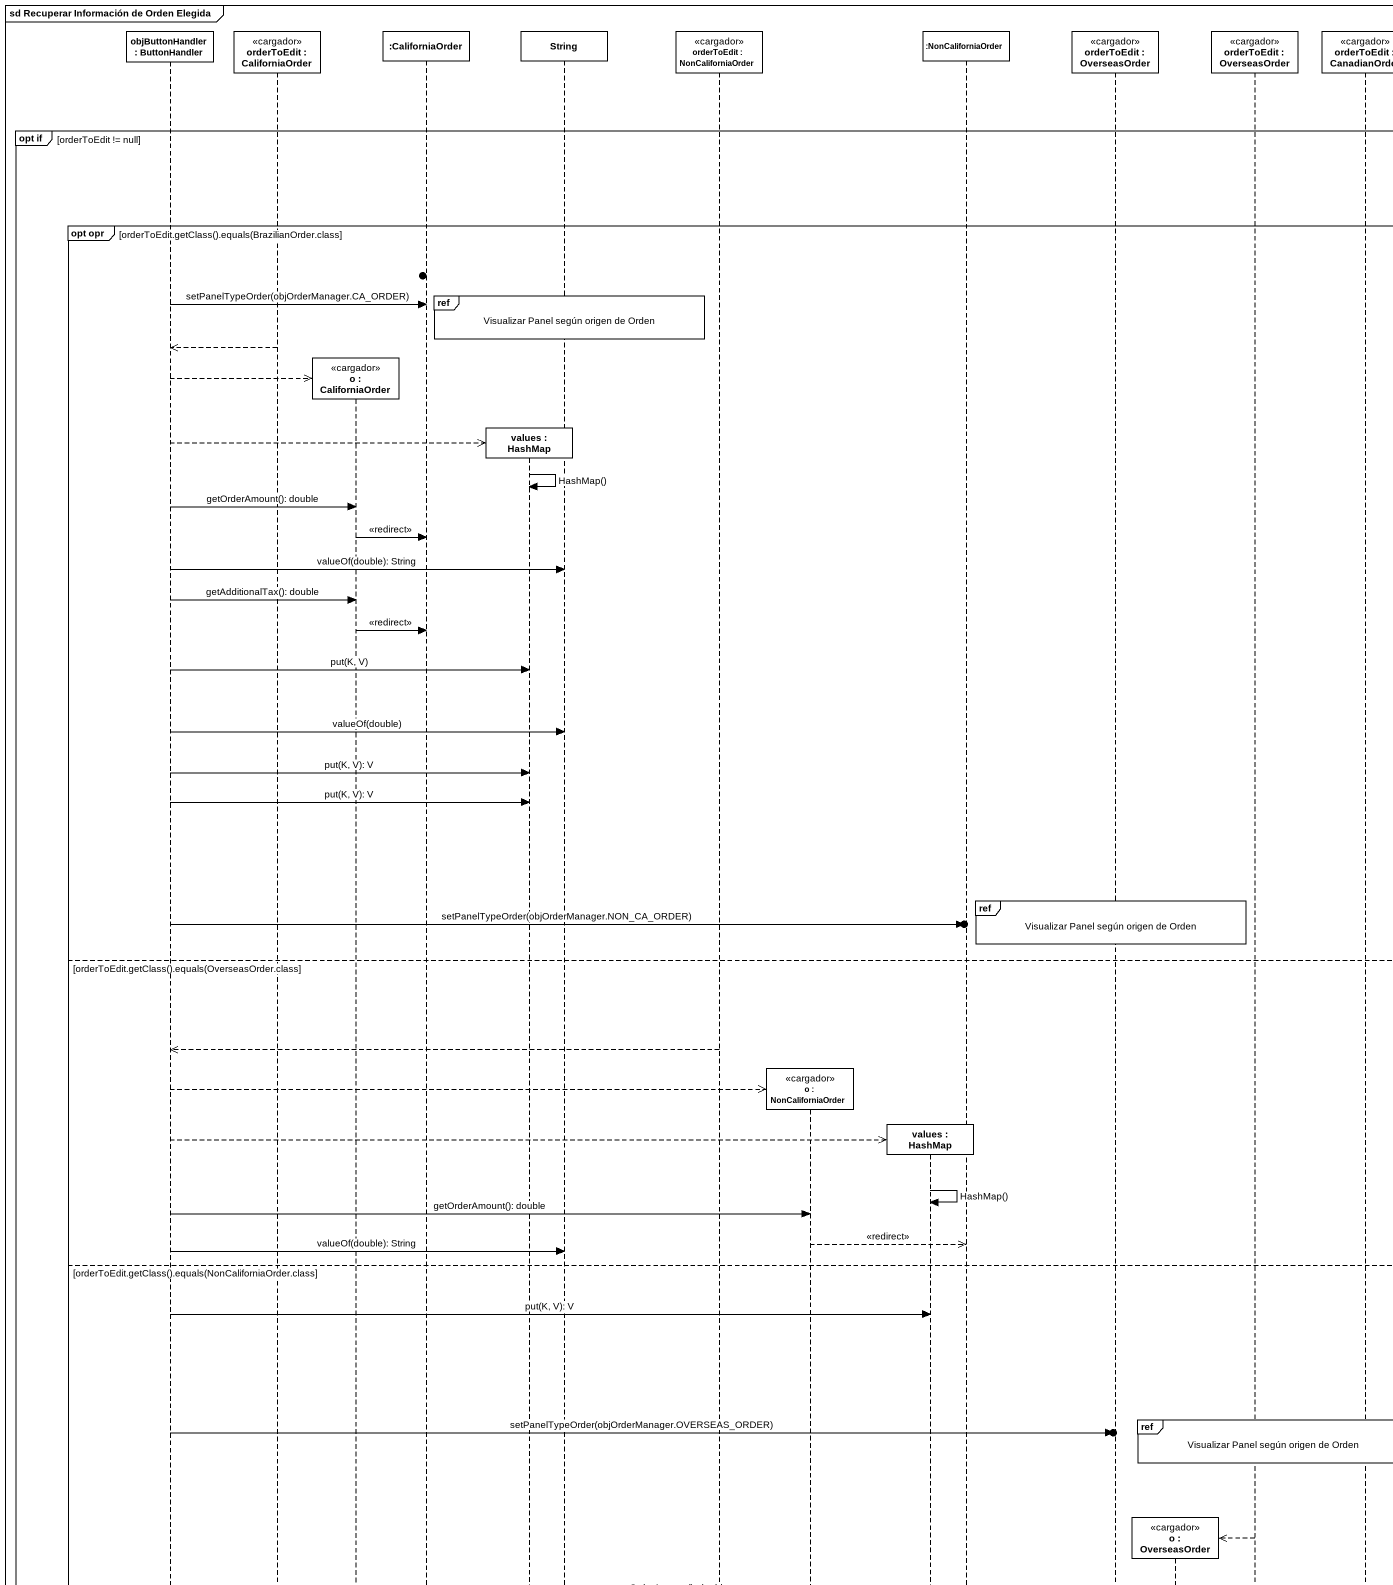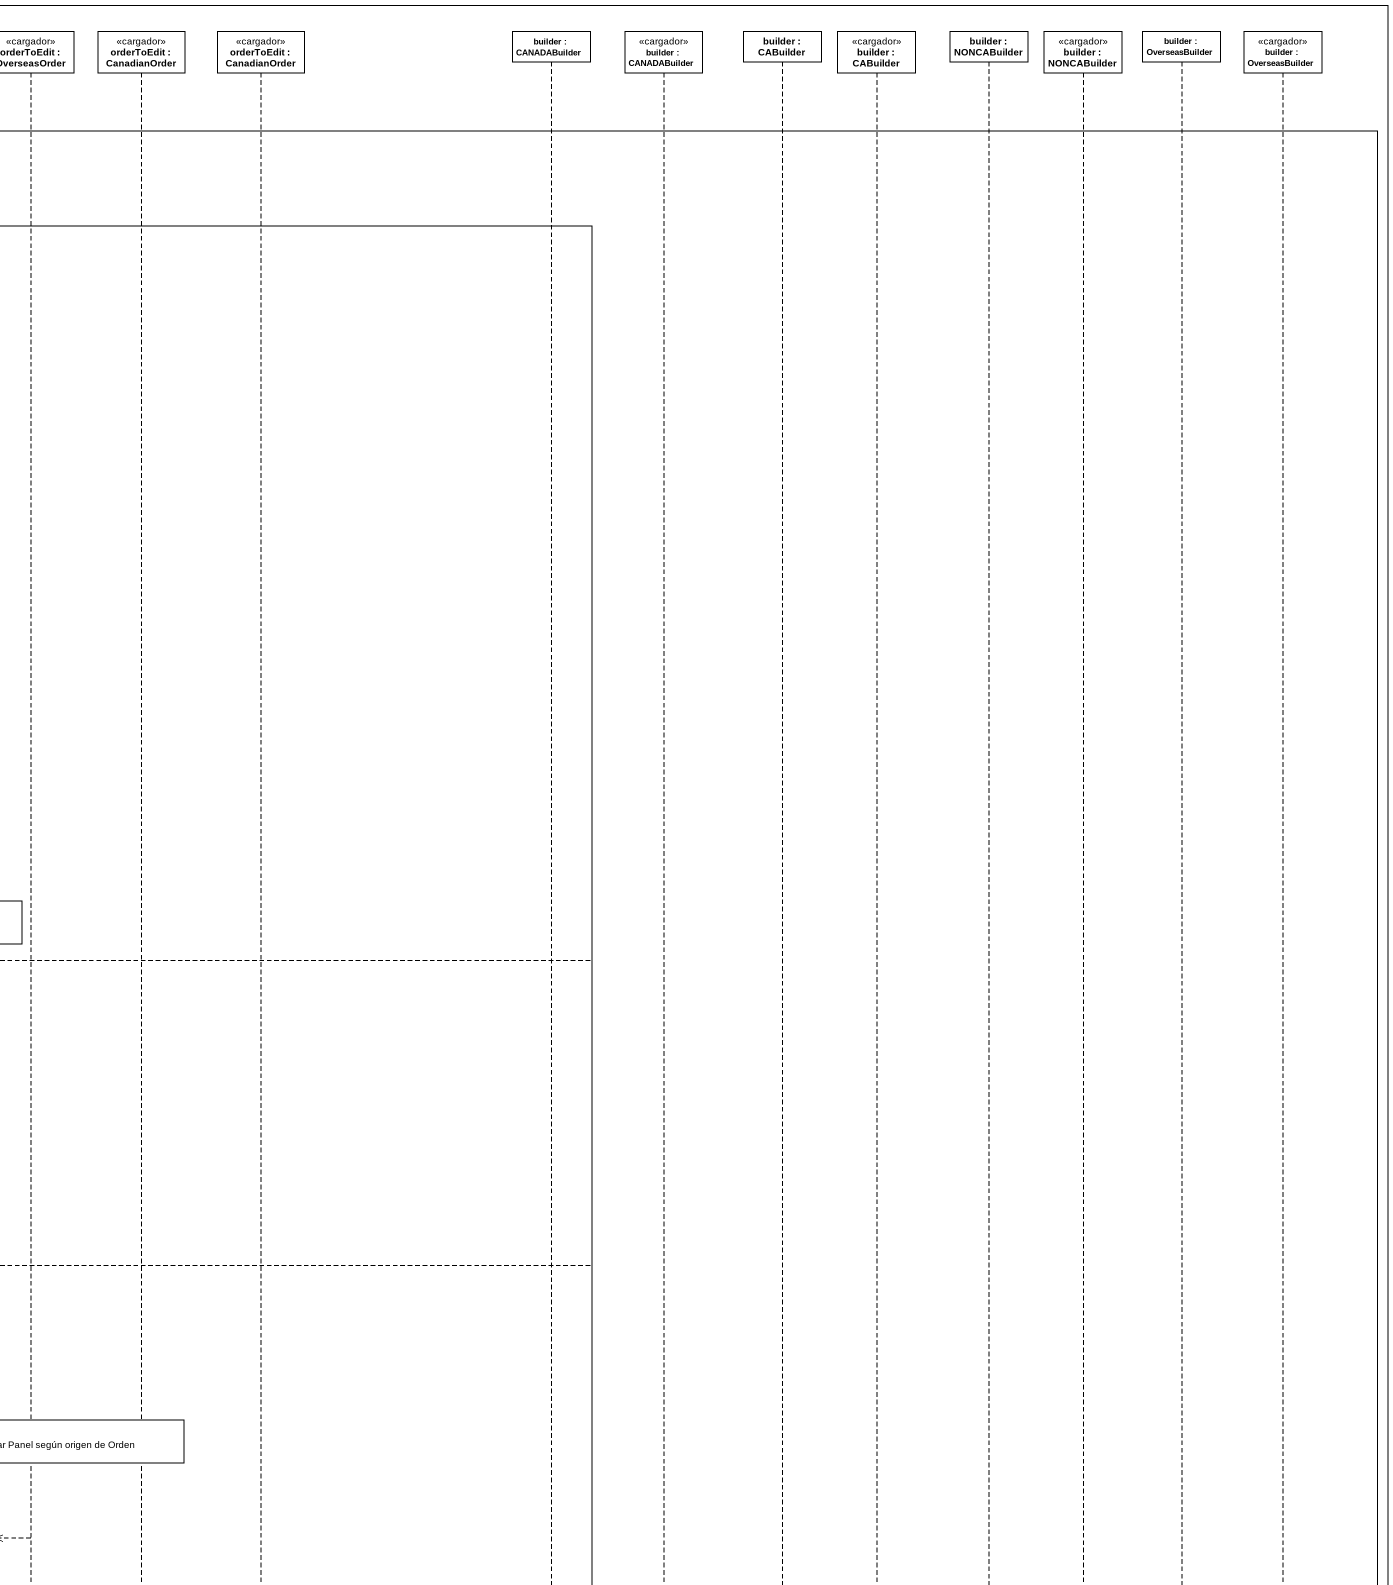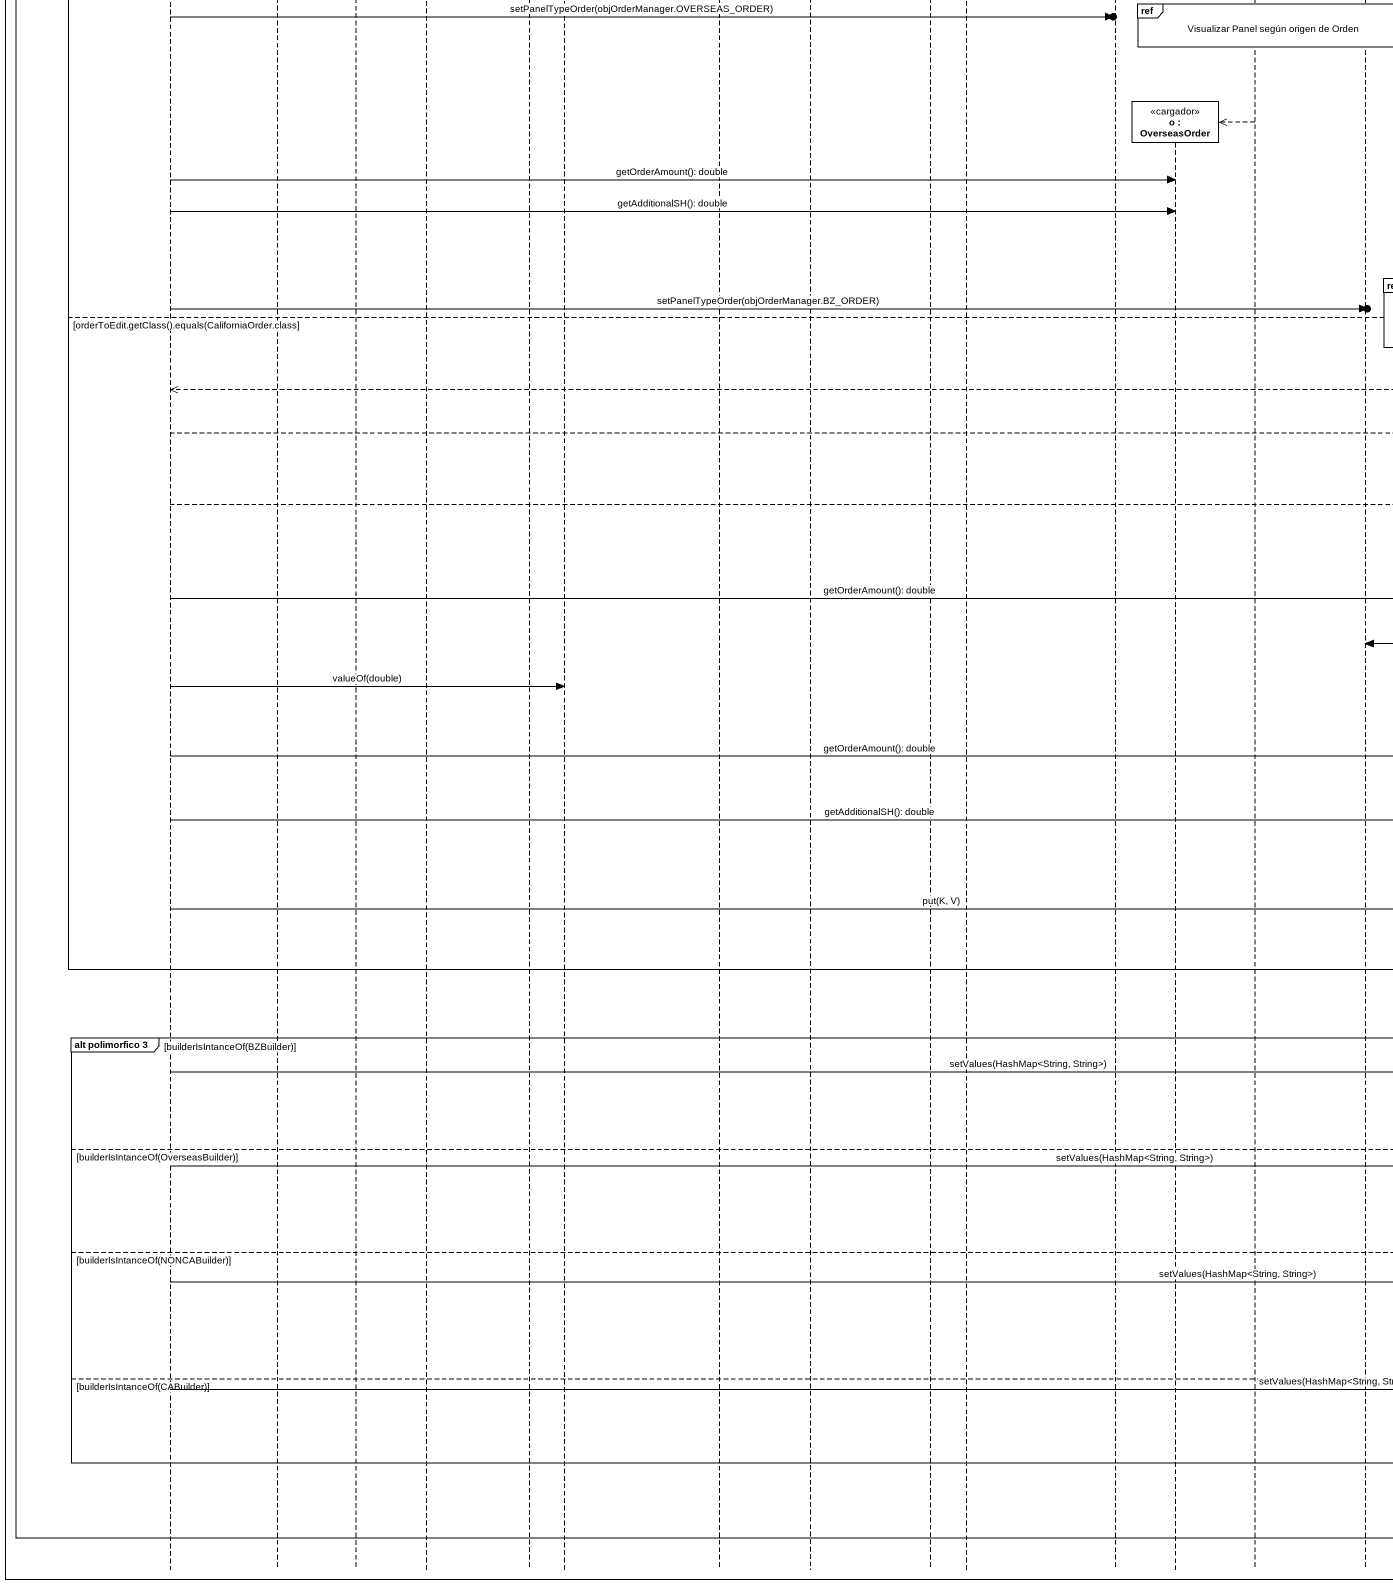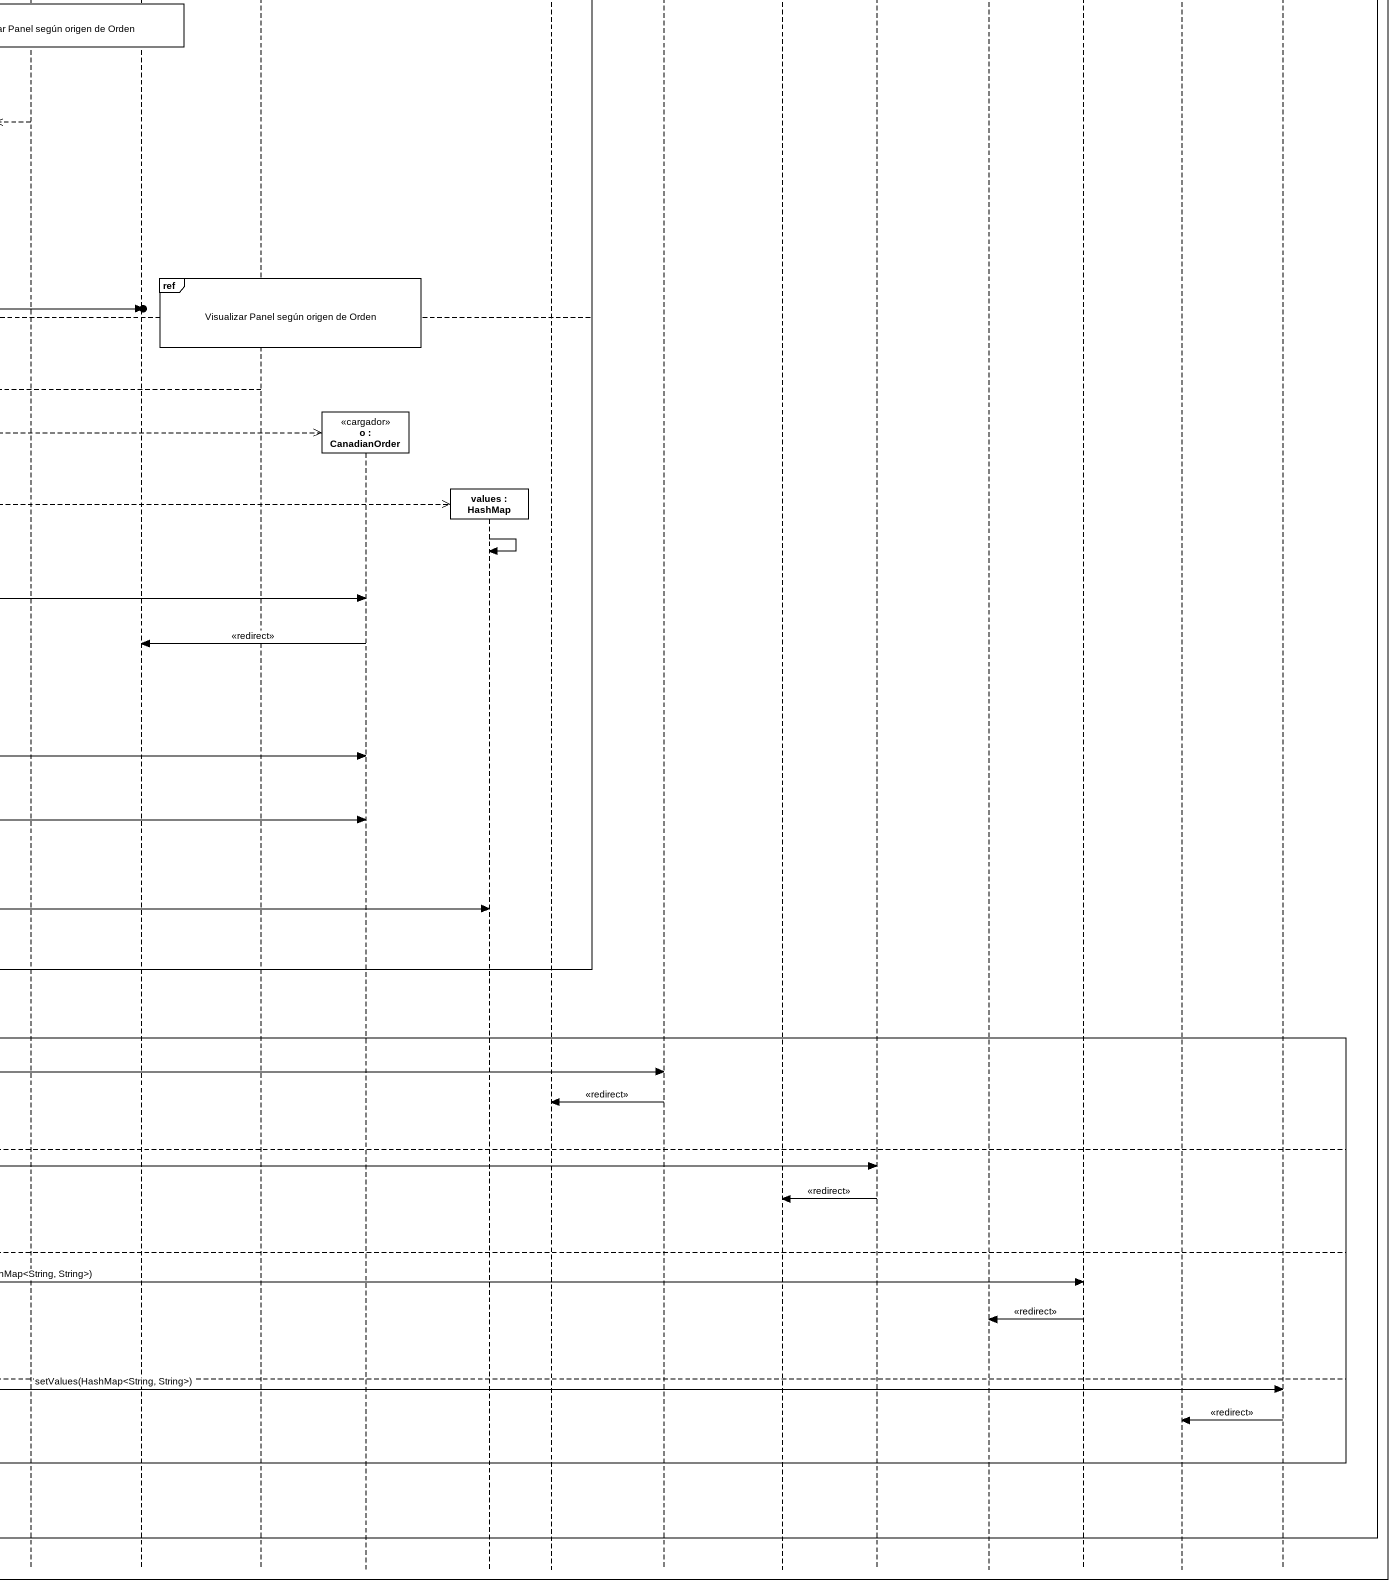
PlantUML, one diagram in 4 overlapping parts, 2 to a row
@startuml
mainframe sd Recuperar Información de Orden Elegida
hide footbox
participant "objButtonHandler : ButtonHandler" as objButtonHandler
participant "orderToEdit : CaliforniaOrder" as orderToEdit <<cargador>>
participant "o : CaliforniaOrder" as o_ <<cargador>>
participant ":CaliforniaOrder" as CaliforniaOrder
participant "values : HashMap" as values
participant String
participant "orderToEdit : NonCaliforniaOrder" as orderToEdit_2 <<cargador>>
participant "o : NonCaliforniaOrder" as o__2 <<cargador>>
participant "values : HashMap" as values_2
participant ":NonCaliforniaOrder" as NonCaliforniaOrder
participant "orderToEdit : OverseasOrder" as orderToEdit_3 <<cargador>>
participant "o : OverseasOrder" as o__3 <<cargador>>
participant "orderToEdit : OverseasOrder" as orderToEdit_4 <<cargador>>
participant "orderToEdit : CanadianOrder" as orderToEdit_5 <<cargador>>
participant "orderToEdit : CanadianOrder" as orderToEdit_6 <<cargador>>
participant "o : CanadianOrder" as o__4 <<cargador>>
participant "values : HashMap" as values_3
participant "builder : CANADABuilder" as builder
participant "builder : CANADABuilder" as builder_2 <<cargador>>
participant "builder : CABuilder" as builder_3
participant "builder : CABuilder" as builder_4 <<cargador>>
participant "builder : NONCABuilder" as builder_5
participant "builder : NONCABuilder" as builder_6 <<cargador>>
participant "builder : OverseasBuilder" as builder_7
participant "builder : OverseasBuilder" as builder_8 <<cargador>>

group opt if [orderToEdit != null]
  group opt opr [orderToEdit.getClass().equals(BrazilianOrder.class]
    ref over values, String : Visualizar Panel según origen de Orden
    objButtonHandler -> CaliforniaOrder : setPanelTypeOrder(objOrderManager.CA_ORDER)
    orderToEdit -->> objButtonHandler
    objButtonHandler -->> o_ **
    objButtonHandler -->> values **
    values -> values : HashMap()
    objButtonHandler -> o_ : getOrderAmount(): double
    o_ -> CaliforniaOrder : <<redirect>>
    objButtonHandler -> String : valueOf(double): String
    objButtonHandler -> o_ : getAdditionalTax(): double
    o_ -> CaliforniaOrder : <<redirect>>
    objButtonHandler -> values : put(K, V)
    objButtonHandler -> String : valueOf(double)
    objButtonHandler -> values : put(K, V): V
    objButtonHandler -> values : put(K, V): V
    ref over orderToEdit_3, o__3 : Visualizar Panel según origen de Orden
    objButtonHandler ->o] : setPanelTypeOrder(objOrderManager.NON_CA_ORDER)
  else orderToEdit.getClass().equals(OverseasOrder.class
    orderToEdit_2 -->> objButtonHandler
    objButtonHandler -->> o__2 **
    objButtonHandler -->> values_2 **
    values_2 -> values_2 : HashMap()
    objButtonHandler -> o__2 : getOrderAmount(): double
    o__2 -->> NonCaliforniaOrder : <<redirect>>
    objButtonHandler -> String : valueOf(double): String
  else orderToEdit.getClass().equals(NonCaliforniaOrder.class
    objButtonHandler -> values_2 : put(K, V): V
    ref over o__3, orderToEdit_4, orderToEdit_5 : Visualizar Panel según origen de Orden
    objButtonHandler ->o] : setPanelTypeOrder(objOrderManager.OVERSEAS_ORDER)
    orderToEdit_4 -->> o__3 **
    objButtonHandler -> o__3 : getOrderAmount(): double
    objButtonHandler -> o__3 : getAdditionalSH(): double
    ref over orderToEdit_6, o__4 : Visualizar Panel según origen de Orden
    objButtonHandler ->o] : setPanelTypeOrder(objOrderManager.BZ_ORDER)
  else orderToEdit.getClass().equals(CaliforniaOrder.class
    orderToEdit_6 -->> objButtonHandler
    objButtonHandler -->> o__4 **
    objButtonHandler -->> values_3 **
    values_3 -> values_3
    objButtonHandler -> o__4 : getOrderAmount(): double
    o__4 -> orderToEdit_5 : <<redirect>>
    objButtonHandler -> String : valueOf(double)
    objButtonHandler -> o__4 : getOrderAmount(): double
    objButtonHandler -> o__4 : getAdditionalSH(): double
    objButtonHandler -> values_3 : put(K, V)
  end
  group alt polimorfico 3 [builderIsIntanceOf(BZBuilder)]
    objButtonHandler -> builder_2 : setValues(HashMap<String, String>)
    builder_2 -> builder : <<redirect>>
  else builderIsIntanceOf(OverseasBuilder)
    objButtonHandler -> builder_4 : setValues(HashMap<String, String>)
    builder_4 -> builder_3 : <<redirect>>
  else builderIsIntanceOf(NONCABuilder)
    objButtonHandler -> builder_6 : setValues(HashMap<String, String>)
    builder_6 -> builder_5 : <<redirect>>
  else builderIsIntanceOf(CABuilder)
    objButtonHandler -> builder_8 : setValues(HashMap<String, String>)
    builder_8 -> builder_7 : <<redirect>>
  end
end
@enduml
